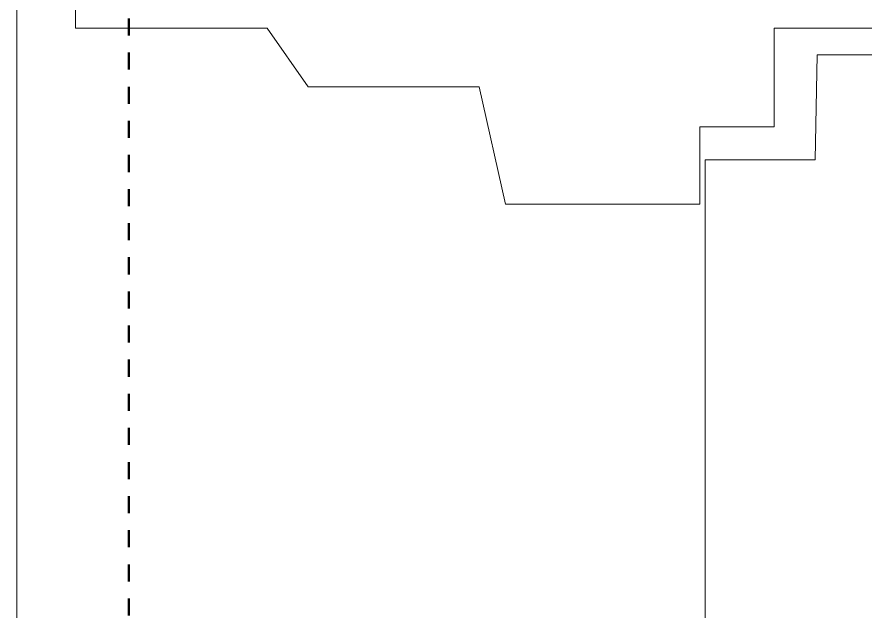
# Model space of a CAD drawing. Header units: inches. Extents: x -4235 to -464, y 9767 to 12347.
# Drawn here: x -3861.38 to -3856.412, y 11619.616 to 11623.098 of the extents above; entities that cross this region are included whole.
import ezdxf

# ---------------------------------------------------------------- set-up
doc = ezdxf.new("R2010")
doc.units = ezdxf.units.IN
doc.header["$MEASUREMENT"] = 0
doc.linetypes.add('Dash 1_16_', pattern=[0.125, 0.0625, -0.0625])
for name, color, linetype, lineweight in [('A-DOOR-5', 31, 'Continuous', 9), ('A-DOOR-6', 31, 'Continuous', 20), ('A-DOOR-FRAM-3', 31, 'Continuous', 20), ('C-PROP-LINE-1', 91, 'Dash 1_16_', 50)]:
    doc.layers.add(name, color=color, linetype=linetype, lineweight=lineweight)

# ---------------------------------------------------------------- blocks, each defined once
blk = doc.blocks.new('Door-Inswing-Andersen-400_Series-Single - 3_ 0-1_8_ x 6_ 7-1_2_ - 3rd floor-2895941-BACKGROUND - RCP - 3RD FLOOR')
at = {"layer": 'A-DOOR-6'}
for p, q in [((-16.875, -0.406), (-16.875, 0.6563)), ((-16.2586, -0.4168), (-16.875, -0.406)), ((-16.2586, -1.0622), (-16.2586, -0.4168)), ((-16.2586, -1.0622), (-12.4375, -1.0622))]:
    blk.add_line(p, q, dxfattribs=at)
at = {"layer": 'A-DOOR-FRAM-3'}
for p, q in [((-17.0313, 1.125), (-17.0313, -0.657)), ((-17.0313, -0.657), (-16.4525, -0.657)), ((-16.4525, -0.657), (-16.4525, -1.094)), ((-16.4525, -1.094), (-16, -1.094)), ((-16, -1.094), (-16, -2.2313)), ((-16, -2.2313), (-16.6875, -2.3865)), ((-16.6875, -2.3865), (-16.6875, -3.3877)), ((-16.6875, -3.3877), (-17.0313, -3.6284)), ((-17.0313, -3.6284), (-17.0313, -4.75)), ((-18.0625, -4.75), (-17.0313, -4.75)), ((18.0625, -5.0938), (-18.0625, -5.0938))]:
    blk.add_line(p, q, dxfattribs=at)
blk = doc.blocks.new('Family - ___-2835860-BACKGROUND - RCP - 3RD FLOOR')
at = {"layer": 'C-PROP-LINE-1'}
blk.add_line((-3860.7237, 11547.5894), (-3860.7237, 12118.5894), dxfattribs=at)
blk = doc.blocks.new('Family - ___-2835932-BACKGROUND - RCP - 3RD FLOOR')
at = {"layer": 'C-PROP-LINE-1'}
blk.add_line((-3860.7237, 9980.1894), (-3860.7237, 12118.5894), dxfattribs=at)

msp = doc.modelspace()

# ---------------------------------------------------------------- block references
at = {"layer": 'A-DOOR-5', "rotation": 269.9999999999999}
msp.add_blockref('Door-Inswing-Andersen-400_Series-Single - 3_ 0-1_8_ x 6_ 7-1_2_ - 3rd floor-2895941-BACKGROUND - RCP - 3RD FLOOR', (-3856.2862, 11606.0019), dxfattribs=at)
at = {"layer": 'C-PROP-LINE-1'}
for name in ['Family - ___-2835860-BACKGROUND - RCP - 3RD FLOOR', 'Family - ___-2835932-BACKGROUND - RCP - 3RD FLOOR']:
    msp.add_blockref(name, (0, 0), dxfattribs=at)

doc.saveas('drawing.dxf')
